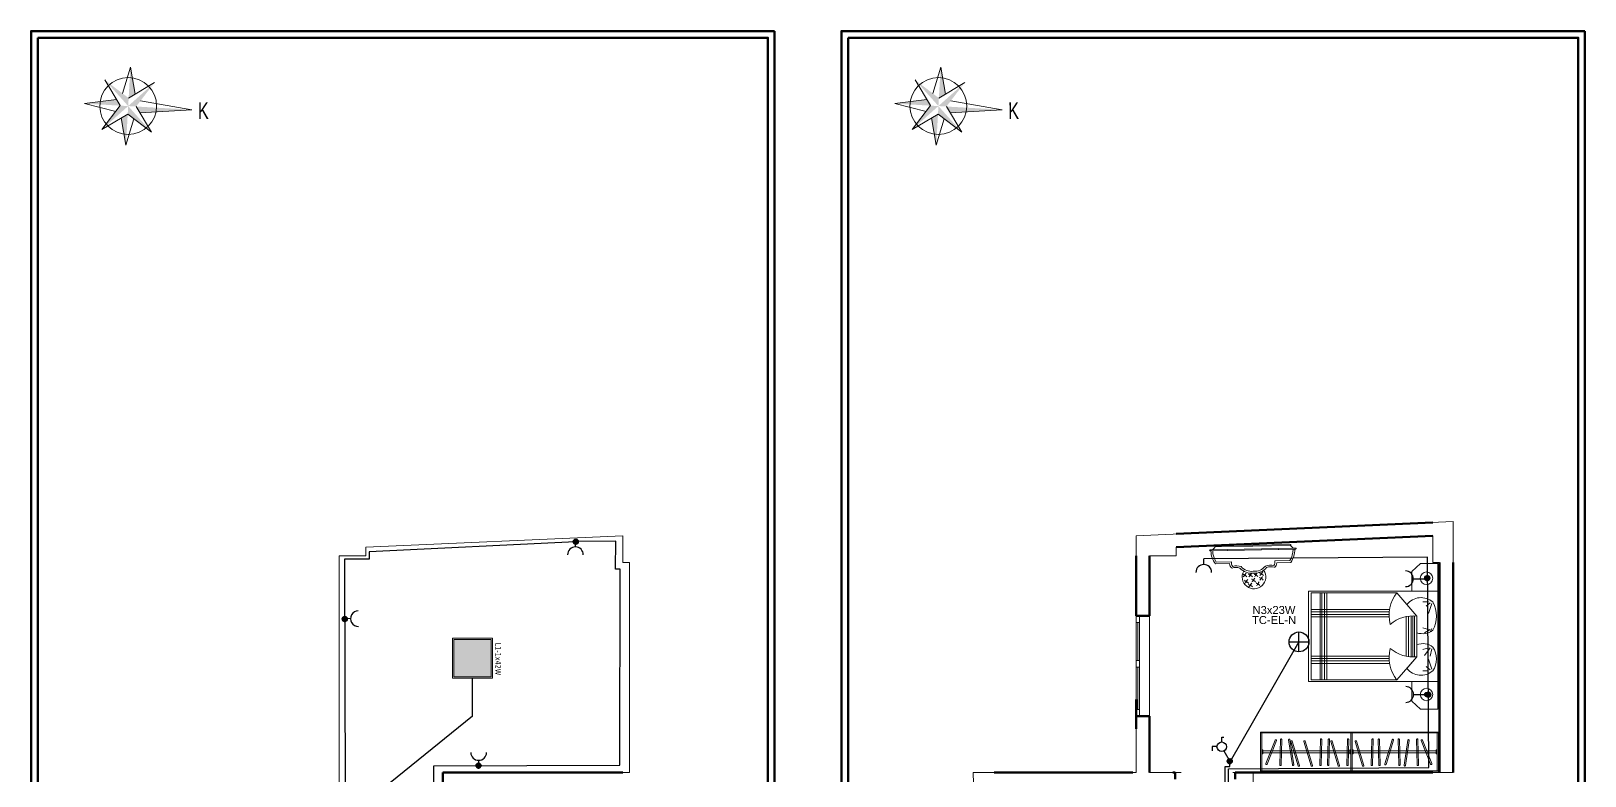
# Model space of a CAD drawing. Header units: millimetres. Extents: x -1335 to 33749, y 2338 to 5277.
# Drawn here: x 11696 to 14025, y 4159 to 5277 of the extents above; entities that cross this region are included whole.
import ezdxf
from ezdxf.enums import TextEntityAlignment as Align

# ---------------------------------------------------------------- set-up
doc = ezdxf.new("R2010")
doc.units = ezdxf.units.MM
for name, color, linetype, lineweight in [('ANTET', 7, 'Continuous', 18), ('DUVAR', 7, 'Continuous', 53), ('Linye-23', 220, 'Continuous', 25), ('MAHAL', 151, 'Continuous', 0), ('PENCERE', 1, 'Continuous', 20), ('SEMBOL', 51, 'Continuous', 0), ('tefrişler', 134, 'Continuous', 9), ('tefrişş', 254, 'Continuous', 20), ('YALıTıM', 7, 'Continuous', 18), ('YESIL', 74, 'Continuous', 18)]:
    doc.layers.add(name, color=color, linetype=linetype, lineweight=lineweight)
doc.layers.add('ELINYENO', color=1, linetype='Continuous')
doc.layers.add('LAMBA YAZI', color=51, linetype='Continuous')
doc.styles.add('LAMBA', font='arial.ttf', dxfattribs={"height": 12})
doc.styles.add('ROMANS', font='tahoma.ttf')
doc.styles.get("Standard").update_dxf_attribs({"font": 'arial.ttf'})

# ---------------------------------------------------------------- blocks, each defined once
blk = doc.blocks.new('ASJ')
at = {"layer": 'tefrişler'}
for p, q in [((7322.1, 5737.5), (7335.3, 5749.7)), ((7322.1, 5708.2), (7322.1, 5737.5)), ((7335.3, 5749.7), (7361.2, 5749.7)), ((7361.2, 5643.7), (7361.2, 5749.7)), ((7361.2, 5708.2), (7167.5, 5708.2)), ((7167.5, 5708.2), (7167.5, 5643.7)), ((7171.2, 5705.7), (7299.9, 5705.7)), ((7299.9, 5705.7), (7171.2, 5705.7)), ((7171.2, 5574.9), (7171.2, 5705.7)), ((7171.2, 5705.7), (7171.2, 5644)), ((7185, 5705.7), (7185, 5644)), ((7187.5, 5705.7), (7187.5, 5644)), ((7191.2, 5705.7), (7191.2, 5644)), ((7195, 5705.7), (7195, 5644)), ((7329.9, 5670.8), (7299.9, 5705.7)), ((7329.9, 5670.8), (7314.8, 5688.4)), ((7347.4, 5692), (7338.7, 5692)), ((7349.9, 5690.7), (7343.7, 5685.7)), ((7352.4, 5689.5), (7347.4, 5674.5)), ((7288.9, 5680.8), (7171.2, 5680.8)), ((7288.4, 5677), (7171.2, 5677)), ((7288.2, 5673.3), (7171.2, 5673.3)), ((7288.2, 5670.2), (7171.2, 5670.2)), ((7313.7, 5670), (7313.7, 5644)), ((7317.4, 5670.7), (7317.4, 5644)), ((7321.2, 5671), (7321.2, 5644)), ((7323.7, 5671.1), (7323.7, 5644)), ((7326.2, 5671), (7326.2, 5644)), ((7329.9, 5670.8), (7329.9, 5644)), ((7329.9, 5652.6), (7329.9, 5670.8)), ((7349.9, 5657.6), (7341.2, 5668.8)), ((7352.4, 5658.8), (7349.9, 5670.1)), ((7167.5, 5572.4), (7167.5, 5643.7)), ((7171.2, 5574.9), (7171.2, 5644)), ((7185, 5574.9), (7185, 5644)), ((7187.5, 5574.9), (7187.5, 5644)), ((7191.2, 5574.9), (7191.2, 5644)), ((7195, 5574.9), (7195, 5644)), ((7313.7, 5610.6), (7313.7, 5644)), ((7317.4, 5610), (7317.4, 5644)), ((7321.2, 5609.6), (7321.2, 5644)), ((7323.7, 5609.6), (7323.7, 5644)), ((7326.2, 5609.6), (7326.2, 5644)), ((7329.9, 5644), (7329.9, 5609.9)), ((7347.4, 5657.6), (7338.7, 5660.1)), ((7361.2, 5643.7), (7361.2, 5531)), ((7329.9, 5634.8), (7329.9, 5609.9)), ((7347.4, 5629.9), (7338.7, 5627.4)), ((7349.9, 5629.9), (7341.2, 5634.9)), ((7352.4, 5628.6), (7349.9, 5633.6)), ((7288.2, 5611.1), (7171.2, 5611.1)), ((7288.2, 5607.4), (7171.2, 5607.4)), ((7288.4, 5603.6), (7171.2, 5603.6)), ((7288.9, 5599.9), (7171.2, 5599.9)), ((7329.9, 5609.9), (7299.9, 5574.9)), ((7329.9, 5609.9), (7314.8, 5592.3)), ((7349.9, 5589.9), (7343.7, 5594.9)), ((7352.4, 5591.2), (7347.4, 5606.1)), ((7361.2, 5572.4), (7167.5, 5572.4)), ((7299.9, 5574.9), (7171.2, 5574.9)), ((7171.2, 5574.9), (7299.9, 5574.9)), ((7322.1, 5572.4), (7322.1, 5543.2)), ((7347.4, 5588.7), (7338.7, 5588.7)), ((7322.1, 5543.2), (7335.3, 5531)), ((7335.3, 5531), (7361.2, 5531))]:
    blk.add_line(p, q, dxfattribs=at)
for centre, radius in [((7344.2, 5727.5), 9.4), ((7344.2, 5727.5), 3.05), ((7344.2, 5553.1), 9.4), ((7344.2, 5553.1), 3.05)]:
    blk.add_circle(centre, radius, dxfattribs=at)
for centre, radius, start, end in [((7342.4, 5672), 54.2, 141.5224, 194.6848), ((7336, 5671.3), 27.2, 49.5781, 141.0673), ((7327.8, 5674.2), 31.4, 325.4341, 34.5659), ((7324.1, 5619.2), 51.9, 83.5301, 131.1562), ((7338.3, 5676.7), 25.5, 250.8425, 307.0909), ((7342.4, 5608.6), 54.2, 165.3152, 218.4776), ((7324.1, 5661.4), 51.9, 228.8438, 276.4699), ((7338.3, 5610.8), 25.5, 52.9091, 109.1575), ((7315.9, 5609.9), 43.4, 330.7029, 29.2971), ((7336, 5609.4), 27.2, 218.9327, 310.4219)]:
    blk.add_arc(centre, radius, start, end, dxfattribs=at)
blk = doc.blocks.new('aSDŞFJL')
at = {"layer": 'tefrişler'}
for p, q in [((66451.5, -97286.4), (66365.9, -97286.4)), ((66451.5, -97287.3), (66366, -97287.3)), ((66366.7, -97286.3), (66450.7, -97286.3)), ((66371.1, -97273.2), (66385.2, -97273.2)), ((66371.9, -97275.1), (66387.1, -97275.1)), ((66445.5, -97275.1), (66430.3, -97275.1)), ((66446.4, -97273.2), (66432.2, -97273.2)), ((66446.3, -97290.2), (66371.1, -97290.2)), ((66446.3, -97291.2), (66371.1, -97291.2))]:
    blk.add_line(p, q, dxfattribs=at)
for centre in [(66400.9, -97257.8), (66404.4, -97252.3), (66408.7, -97256.2), (66411.9, -97251.2), (66415.9, -97255), (66400.6, -97262.4), (66406.2, -97261.4), (66411.7, -97261.3), (66417.2, -97261.4)]:
    blk.add_circle(centre, 0.588, dxfattribs=at)
for centre, radius, start, end in [((66408.2, -97259.3), 11.8, 328.9395, 213.9516), ((66401.3, -97254.8), 2.67, 208.173, 252.3833), ((66403.7, -97258.6), 2.7, 114.4188, 151.3514), ((66404.8, -97249.4), 2.67, 208.173, 252.3833), ((66400.5, -97250.9), 4.22, 306.6412, 331.2281), ((66407.1, -97253.2), 2.7, 114.4188, 151.3514), ((66404.7, -97254), 1.52, 12.1914, 80.2895), ((66409.1, -97253.2), 2.67, 208.173, 252.3833), ((66404.8, -97254.7), 4.22, 306.6412, 331.2281), ((66411.4, -97257), 2.7, 114.4188, 151.3514), ((66409, -97257.8), 1.52, 12.1914, 80.2895), ((66412.3, -97248.2), 2.67, 208.173, 252.3833), ((66408.1, -97249.7), 4.22, 306.6412, 331.2281), ((66414.7, -97252.1), 2.7, 114.4188, 151.3514), ((66412.3, -97252.8), 1.52, 12.1914, 80.2895), ((66416.3, -97252), 2.67, 208.173, 252.3833), ((66412, -97253.5), 4.22, 306.6412, 331.2281), ((66418.6, -97255.8), 2.7, 114.4188, 151.3514), ((66416.2, -97256.6), 1.52, 12.1914, 80.2895), ((66390.5, -97272.9), 5.33, 123.8864, 182.793), ((66392.2, -97273.8), 5.27, 140.3542, 194.3906), ((66391.5, -97257.7), 11.6, 250.0788, 289.9212), ((66391.8, -97257.8), 13.1, 253.937, 291.0832), ((66407.2, -97278.7), 15.6, 84.5098, 139.3308), ((66407.3, -97279), 14, 83.8812, 140.3812), ((66401.1, -97259.4), 2.67, 208.173, 252.3833), ((66396.8, -97261), 4.22, 306.6412, 331.2281), ((66397, -97256.3), 4.22, 306.6412, 331.2281), ((66403.4, -97263.3), 2.7, 114.4188, 151.3514), ((66401, -97264.1), 1.52, 12.1914, 80.2895), ((66401.2, -97259.4), 1.52, 12.1914, 80.2895), ((66406.6, -97258.4), 2.67, 208.173, 252.3833), ((66402.3, -97259.9), 4.22, 306.6412, 331.2281), ((66408.9, -97262.2), 2.7, 114.4188, 151.3514), ((66406.5, -97263), 1.52, 12.1914, 80.2895), ((66410.1, -97279), 14, 39.6188, 96.1188), ((66410.2, -97278.7), 15.6, 40.6692, 95.4902), ((66412.1, -97258.3), 2.67, 208.173, 252.3833), ((66407.9, -97259.9), 4.22, 306.6412, 331.2281), ((66414.5, -97262.2), 2.7, 114.4188, 151.3514), ((66412, -97262.9), 1.52, 12.1914, 80.2895), ((66417.6, -97258.4), 2.67, 208.173, 252.3833), ((66413.4, -97259.9), 4.22, 306.6412, 331.2281), ((66420, -97262.2), 2.7, 114.4188, 151.3514), ((66417.5, -97263), 1.52, 12.1914, 80.2895), ((66425.6, -97257.8), 13.1, 248.9168, 286.063), ((66426, -97257.7), 11.6, 250.0788, 289.9212), ((66425.2, -97273.8), 5.27, 345.6094, 39.6458), ((66426.9, -97272.9), 5.33, 357.207, 56.1136), ((66365.9, -97286.9), 0.478, 90.7177, 274.7796), ((66366.1, -97293.2), 5.91, 30.9883, 90.9448), ((66388.6, -97286.3), 21.8, 143.204, 180.0676), ((66389.3, -97286.3), 20.7, 147.1989, 180.0504), ((66428.2, -97286.3), 20.7, 359.9496, 32.8011), ((66451.4, -97293.2), 5.91, 89.0552, 149.0117), ((66428.9, -97286.3), 21.8, 359.9324, 36.796), ((66451.5, -97286.9), 0.478, 265.2204, 89.2823), ((66371.1, -97290.7), 0.478, 90.7177, 274.7796), ((66446.3, -97290.7), 0.478, 265.2204, 89.2823)]:
    blk.add_arc(centre, radius, start, end, dxfattribs=at)
blk = doc.blocks.new('asdfkn')
at = {"layer": 'tefrişler'}
for p, q in [((83174.3, -89718.7), (83174.3, -89719.7)), ((83439.1, -89719.7), (83174.3, -89719.7)), ((83175.3, -89719.7), (83175.3, -89776.7)), ((83308.7, -89719.7), (83308.7, -89776.7)), ((83308.7, -89719.7), (83308.7, -89776.7)), ((83310.7, -89719.7), (83310.7, -89776.7)), ((83310.7, -89719.7), (83310.7, -89776.7)), ((83438.1, -89776.7), (83438.1, -89719.7)), ((83439.1, -89719.7), (83439.1, -89718.7)), ((83176.8, -89745.2), (83175.3, -89745.2)), ((83176.8, -89745.2), (83176.8, -89751.2)), ((83307.2, -89746.7), (83176.8, -89746.7)), ((83307.2, -89745.2), (83307.2, -89751.2)), ((83307.2, -89745.2), (83308.7, -89745.2)), ((83312.2, -89745.2), (83310.7, -89745.2)), ((83312.2, -89745.2), (83312.2, -89751.2)), ((83436.6, -89746.7), (83312.2, -89746.7)), ((83436.6, -89745.2), (83436.6, -89751.2)), ((83436.6, -89745.2), (83438.1, -89745.2)), ((83176.8, -89751.2), (83175.3, -89751.2)), ((83307.2, -89749.7), (83176.8, -89749.7)), ((83307.2, -89751.2), (83308.7, -89751.2)), ((83312.2, -89751.2), (83310.7, -89751.2)), ((83436.6, -89749.7), (83312.2, -89749.7)), ((83436.6, -89751.2), (83438.1, -89751.2)), ((83173.3, -89776.7), (83440.1, -89776.7)), ((83223.5, -89776.7), (83223.5, -89778.7)), ((83309.7, -89776.7), (83309.7, -89778.7)), ((83309.7, -89776.7), (83309.7, -89778.7)), ((83401.9, -89776.7), (83401.9, -89778.7))]:
    blk.add_line(p, q, dxfattribs=at)
blk.add_lwpolyline([(83173.3, -89778.7), (83440.1, -89778.7), (83440.1, -89718.7), (83173.3, -89718.7)], close=True, dxfattribs=at)
for points in [[(83181.3, -89765.9, 0.414214), (83181.9, -89767.2, 0.414214), (83183.2, -89766.6), (83197.1, -89731.3, 0.414214), (83196.5, -89730, 0.414214), (83195.2, -89730.5)], [(83202.3, -89767.8, 0.414214), (83203.2, -89768.8, 0.414214), (83204.3, -89767.8), (83205.2, -89729.8, 0.414214), (83204.2, -89728.8, 0.414214), (83203.2, -89729.8)], [(83221, -89767.8, 0.414214), (83222.1, -89768.6, 0.414214), (83223, -89767.5), (83217.4, -89729.9, 0.414214), (83216.2, -89729.1, 0.414214), (83215.4, -89730.2)], [(83229.9, -89769.1, 0.414214), (83231.2, -89769.8, 0.414214), (83231.8, -89768.5), (83220.7, -89732.2, 0.414214), (83219.4, -89731.5, 0.414214), (83218.8, -89732.8)], [(83249.3, -89769.1, 0.414214), (83250.6, -89769.8, 0.414214), (83251.2, -89768.5), (83240.1, -89732.2, 0.414214), (83238.8, -89731.5, 0.414214), (83238.2, -89732.8)], [(83262.2, -89767.8, 0.414214), (83263.2, -89768.8, 0.414214), (83264.2, -89767.8), (83265.1, -89729.8, 0.414214), (83264.1, -89728.8, 0.414214), (83263.1, -89729.8)], [(83273.9, -89767.8, 0.414214), (83274.8, -89768.8, 0.414214), (83275.9, -89767.8), (83276.8, -89729.8, 0.414214), (83275.8, -89728.8, 0.414214), (83274.8, -89729.8)], [(83289.8, -89769.1, 0.414214), (83291, -89769.8, 0.414214), (83291.7, -89768.5), (83280.6, -89732.2, 0.414214), (83279.3, -89731.5, 0.414214), (83278.6, -89732.8)], [(83302.7, -89767.8, 0.414214), (83303.7, -89768.8, 0.414214), (83304.7, -89767.8), (83305.6, -89729.8, 0.414214), (83304.6, -89728.8, 0.414214), (83303.6, -89729.8)], [(83326.3, -89769.1, 0.414214), (83327.6, -89769.8, 0.414214), (83328.3, -89768.5), (83317.1, -89732.2, 0.414214), (83315.9, -89731.5, 0.414214), (83315.2, -89732.8)], [(83339.3, -89767.8, 0.414214), (83340.2, -89768.8, 0.414214), (83341.3, -89767.8), (83342.2, -89729.8, 0.414214), (83341.2, -89728.8, 0.414214), (83340.2, -89729.8)], [(83352.5, -89767.8, -0.414214), (83351.5, -89768.8, -0.414214), (83350.5, -89767.8), (83349.6, -89729.8, -0.414214), (83350.6, -89728.8, -0.414214), (83351.6, -89729.8)], [(83361.4, -89767, -0.414214), (83360.2, -89767.7, -0.414214), (83359.5, -89766.4), (83370.6, -89730.1, -0.414214), (83371.9, -89729.4, -0.414214), (83372.5, -89730.7)], [(83382.4, -89767.8, -0.414214), (83381.5, -89768.8, -0.414214), (83380.4, -89767.8), (83379.5, -89729.8, -0.414214), (83380.5, -89728.8, -0.414214), (83381.5, -89729.8)], [(83390.5, -89768.7, -0.414214), (83389.3, -89769.5, -0.414214), (83388.5, -89768.4), (83394.1, -89730.8, -0.414214), (83395.2, -89729.9, -0.414214), (83396.1, -89731.1)], [(83410.1, -89767.8, -0.414214), (83409.1, -89768.8, -0.414214), (83408.1, -89767.8), (83407.2, -89729.8, -0.414214), (83408.2, -89728.8, -0.414214), (83409.2, -89729.8)], [(83430.1, -89765.9, -0.414214), (83429.5, -89767.2, -0.414214), (83428.2, -89766.6), (83414.3, -89731.3, -0.414214), (83414.8, -89730, -0.414214), (83416.1, -89730.5)]]:
    blk.add_lwpolyline(points, format="xyb", close=True, dxfattribs=at)

msp = doc.modelspace()

# ---------------------------------------------------------------- hatches: boundary and pattern name
at = {"layer": 'MAHAL'}
h = msp.add_hatch(color=256, dxfattribs=at)
h.dxf.hatch_style = 1
h.set_gradient(color1=(0, 0, 255), color2=(255, 255, 0), tint=1, name='INVSPHERICAL')
h.paths.add_polyline_path([(12385.8, 4363.9), (12329.8, 4363.9), (12329.8, 4307.9), (12385.8, 4307.9)])

# ---------------------------------------------------------------- linework, layer by layer
for p, q in [((12508.8, 4511.1), (12516.4, 4511.1)), ((12508.8, 4510.8), (12516.4, 4510.8)), ((12508.8, 4510.6), (12516.4, 4510.6)), ((12508.8, 4510.4), (12516.4, 4510.4)), ((12508.9, 4511.8), (12516.3, 4511.8)), ((12508.9, 4511.5), (12516.3, 4511.5)), ((12508.9, 4511.3), (12516.4, 4511.3)), ((12508.9, 4510.1), (12516.3, 4510.1)), ((12508.9, 4509.9), (12516.3, 4509.9)), ((12509, 4512), (12516.2, 4512)), ((12509, 4509.6), (12516.2, 4509.6)), ((12509.1, 4512.2), (12516.1, 4512.2)), ((12509.1, 4509.4), (12516.1, 4509.4)), ((12509.2, 4512.5), (12516, 4512.5)), ((12509.2, 4509.2), (12516, 4509.2)), ((12509.3, 4508.9), (12515.9, 4508.9)), ((12509.4, 4512.7), (12515.9, 4512.7)), ((12509.4, 4508.7), (12515.8, 4508.7)), ((12509.5, 4513), (12515.7, 4513)), ((12509.6, 4508.5), (12515.6, 4508.5)), ((12509.7, 4513.2), (12515.5, 4513.2)), ((12509.8, 4508.2), (12515.4, 4508.2)), ((12509.9, 4513.4), (12515.3, 4513.4)), ((12510, 4508), (12515.2, 4508)), ((12510.2, 4513.7), (12515, 4513.7)), ((12510.3, 4507.8), (12514.9, 4507.8)), ((12510.5, 4513.9), (12514.7, 4513.9)), ((12510.7, 4507.5), (12514.5, 4507.5)), ((12510.9, 4514.1), (12514.3, 4514.1)), ((12511.2, 4507.3), (12514.1, 4507.3)), ((12511.4, 4514.4), (12513.8, 4514.4)), ((12512, 4507), (12513.2, 4507)), ((13785.3, 4456.7), (13792.8, 4456.7)), ((13785.3, 4456.5), (13792.9, 4456.5)), ((13785.3, 4456.3), (13792.9, 4456.3)), ((13785.3, 4456), (13792.9, 4456)), ((13785.3, 4455.8), (13792.8, 4455.8)), ((13785.3, 4455.6), (13792.8, 4455.6)), ((13785.4, 4457.2), (13792.7, 4457.2)), ((13785.4, 4457), (13792.8, 4457)), ((13785.4, 4455.3), (13792.8, 4455.3)), ((13785.5, 4457.5), (13792.7, 4457.5)), ((13785.5, 4455.1), (13792.7, 4455.1)), ((13785.5, 4454.8), (13792.6, 4454.8)), ((13785.6, 4457.7), (13792.6, 4457.7)), ((13785.6, 4454.6), (13792.5, 4454.6)), ((13785.7, 4457.9), (13792.5, 4457.9)), ((13785.8, 4458.2), (13792.3, 4458.2)), ((13785.8, 4454.4), (13792.4, 4454.4)), ((13785.9, 4454.1), (13792.2, 4454.1)), ((13786, 4458.4), (13792.2, 4458.4)), ((13786.1, 4453.9), (13792.1, 4453.9)), ((13786.2, 4458.6), (13792, 4458.6)), ((13786.3, 4453.7), (13791.9, 4453.7)), ((13786.4, 4458.9), (13791.8, 4458.9)), ((13786.5, 4453.4), (13791.6, 4453.4)), ((13786.6, 4459.1), (13791.5, 4459.1)), ((13786.8, 4453.2), (13791.4, 4453.2)), ((13786.9, 4459.3), (13791.2, 4459.3)), ((13787.2, 4453), (13791, 4453)), ((13787.3, 4459.6), (13790.8, 4459.6)), ((13787.6, 4452.7), (13790.5, 4452.7)), ((13787.9, 4459.8), (13790.2, 4459.8)), ((13788.4, 4452.5), (13789.7, 4452.5)), ((12162.4, 4395.1), (12170, 4395.1)), ((12162.4, 4394.9), (12170, 4394.9)), ((12162.4, 4394.7), (12170, 4394.7)), ((12162.4, 4394.4), (12170, 4394.4)), ((12162.5, 4395.6), (12169.9, 4395.6)), ((12162.5, 4395.4), (12170, 4395.4)), ((12162.5, 4394.2), (12169.9, 4394.2)), ((12162.5, 4393.9), (12169.9, 4393.9)), ((12162.6, 4396.1), (12169.8, 4396.1)), ((12162.6, 4395.8), (12169.9, 4395.8)), ((12162.6, 4393.7), (12169.8, 4393.7)), ((12162.7, 4396.3), (12169.7, 4396.3)), ((12162.7, 4393.5), (12169.7, 4393.5)), ((12162.8, 4396.6), (12169.6, 4396.6)), ((12162.8, 4393.2), (12169.6, 4393.2)), ((12162.9, 4393), (12169.5, 4393)), ((12163, 4396.8), (12169.5, 4396.8)), ((12163, 4392.8), (12169.4, 4392.8)), ((12163.1, 4397), (12169.3, 4397)), ((12163.2, 4392.5), (12169.2, 4392.5)), ((12163.3, 4397.3), (12169.1, 4397.3)), ((12163.4, 4392.3), (12169, 4392.3)), ((12163.5, 4397.5), (12168.9, 4397.5)), ((12163.6, 4392.1), (12168.8, 4392.1)), ((12163.8, 4397.7), (12168.7, 4397.7)), ((12163.9, 4391.8), (12168.5, 4391.8)), ((12164.1, 4398), (12168.3, 4398)), ((12164.3, 4391.6), (12168.1, 4391.6)), ((12164.5, 4398.2), (12167.9, 4398.2)), ((12164.8, 4391.3), (12167.7, 4391.3)), ((12165, 4398.4), (12167.4, 4398.4)), ((12165.6, 4391.1), (12166.8, 4391.1)), ((13786.8, 4282.1), (13794.3, 4282.1)), ((13786.8, 4281.9), (13794.3, 4281.9)), ((13786.8, 4281.6), (13794.3, 4281.6)), ((13786.8, 4281.4), (13794.3, 4281.4)), ((13786.8, 4281.1), (13794.3, 4281.1)), ((13786.8, 4280.9), (13794.3, 4280.9)), ((13786.8, 4280.7), (13794.3, 4280.7)), ((13786.9, 4282.3), (13794.2, 4282.3)), ((13786.9, 4280.4), (13794.2, 4280.4)), ((13786.9, 4280.2), (13794.2, 4280.2)), ((13787, 4282.6), (13794.1, 4282.6)), ((13787, 4280), (13794.1, 4280)), ((13787.1, 4282.8), (13794, 4282.8)), ((13787.1, 4279.7), (13794, 4279.7)), ((13787.2, 4283), (13793.9, 4283)), ((13787.2, 4279.5), (13793.9, 4279.5)), ((13787.3, 4283.3), (13793.8, 4283.3)), ((13787.4, 4279.3), (13793.7, 4279.3)), ((13787.5, 4283.5), (13793.7, 4283.5)), ((13787.6, 4283.7), (13793.5, 4283.7)), ((13787.6, 4279), (13793.6, 4279)), ((13787.8, 4278.8), (13793.4, 4278.8)), ((13787.9, 4284), (13793.3, 4284)), ((13788, 4278.5), (13793.1, 4278.5)), ((13788.1, 4284.2), (13793, 4284.2)), ((13788.3, 4278.3), (13792.8, 4278.3)), ((13788.4, 4284.5), (13792.7, 4284.5)), ((13788.6, 4278.1), (13792.5, 4278.1)), ((13788.8, 4284.7), (13792.3, 4284.7)), ((13789.1, 4277.8), (13792, 4277.8)), ((13789.4, 4284.9), (13791.7, 4284.9)), ((13789.9, 4277.6), (13791.2, 4277.6)), ((13481, 4210.3), (13481.1, 4217.4)), ((13481.1, 4217.4), (13484, 4217.4)), ((13473.8, 4203.3), (13466.7, 4203.5)), ((13466.7, 4203.5), (13466.7, 4196.8)), ((12363, 4175.7), (12370.5, 4175.7)), ((12363, 4175.5), (12370.5, 4175.5)), ((12363, 4175.3), (12370.5, 4175.3)), ((12363, 4175), (12370.5, 4175)), ((12363, 4174.8), (12370.5, 4174.8)), ((12363, 4174.5), (12370.5, 4174.5)), ((12363, 4174.3), (12370.5, 4174.3)), ((12363.1, 4176), (12370.4, 4176)), ((12363.1, 4174.1), (12370.4, 4174.1)), ((12363.1, 4173.8), (12370.4, 4173.8)), ((12363.2, 4176.2), (12370.3, 4176.2)), ((12363.2, 4173.6), (12370.3, 4173.6)), ((12363.3, 4176.4), (12370.2, 4176.4)), ((12363.3, 4173.4), (12370.2, 4173.4)), ((12363.4, 4176.7), (12370.1, 4176.7)), ((12363.4, 4173.1), (12370.1, 4173.1)), ((12363.5, 4176.9), (12370, 4176.9)), ((12363.6, 4172.9), (12369.9, 4172.9)), ((12363.7, 4177.1), (12369.8, 4177.1)), ((12363.8, 4177.4), (12369.7, 4177.4)), ((12363.8, 4172.7), (12369.8, 4172.7)), ((12364, 4172.4), (12369.6, 4172.4)), ((12364.1, 4177.6), (12369.5, 4177.6)), ((12364.2, 4172.2), (12369.3, 4172.2)), ((12364.3, 4177.9), (12369.2, 4177.9)), ((12364.5, 4171.9), (12369, 4171.9)), ((12364.6, 4178.1), (12368.9, 4178.1)), ((12364.8, 4171.7), (12368.7, 4171.7)), ((12365, 4178.3), (12368.5, 4178.3)), ((12365.3, 4171.5), (12368.2, 4171.5)), ((12365.6, 4178.6), (12367.9, 4178.6)), ((12366.1, 4171.2), (12367.4, 4171.2)), ((13489.2, 4182.4), (13496.7, 4182.4)), ((13489.2, 4182.2), (13496.7, 4182.2)), ((13489.2, 4181.9), (13496.7, 4181.9)), ((13489.2, 4181.7), (13496.7, 4181.7)), ((13489.2, 4181.4), (13496.7, 4181.4)), ((13489.2, 4181.2), (13496.7, 4181.2)), ((13489.2, 4181), (13496.7, 4181)), ((13489.3, 4182.6), (13496.6, 4182.6)), ((13489.3, 4180.7), (13496.6, 4180.7)), ((13489.3, 4180.5), (13496.6, 4180.5)), ((13489.4, 4182.9), (13496.5, 4182.9)), ((13489.4, 4180.3), (13496.5, 4180.3)), ((13489.5, 4183.1), (13496.4, 4183.1)), ((13489.5, 4180), (13496.4, 4180)), ((13489.6, 4183.3), (13496.3, 4183.3)), ((13489.6, 4179.8), (13496.3, 4179.8)), ((13489.7, 4183.6), (13496.2, 4183.6)), ((13489.8, 4179.5), (13496.1, 4179.5)), ((13489.9, 4183.8), (13496, 4183.8)), ((13489.9, 4179.3), (13495.9, 4179.3)), ((13490, 4184), (13495.9, 4184)), ((13490.1, 4179.1), (13495.7, 4179.1)), ((13490.2, 4184.3), (13495.6, 4184.3)), ((13490.4, 4178.8), (13495.5, 4178.8)), ((13490.5, 4184.5), (13495.4, 4184.5)), ((13490.7, 4178.6), (13495.2, 4178.6)), ((13490.8, 4184.8), (13495.1, 4184.8)), ((13491, 4178.4), (13494.9, 4178.4)), ((13491.2, 4185), (13494.7, 4185)), ((13491.5, 4178.1), (13494.4, 4178.1)), ((13491.8, 4185.2), (13494.1, 4185.2)), ((13492.3, 4177.9), (13493.6, 4177.9))]:
    msp.add_line(p, q)
at = {"color": 1, "ltscale": 10}
for p, q in [((12512.1, 4502.8), (12512.1, 4511.2)), ((13454, 4476.5), (13454, 4485.1)), ((13768.1, 4455.1), (13776.5, 4455.1)), ((12174.9, 4395.3), (12166.3, 4395.1)), ((13768.5, 4281.5), (13776.9, 4281.5)), ((12367, 4182.7), (12367, 4174.3))]:
    msp.add_line(p, q, dxfattribs=at)
at = {"color": 2}
for p, q in [((13581.8, 4360.4), (13611.6, 4360.4)), ((13596.7, 4345.5), (13596.7, 4375.4))]:
    msp.add_line(p, q, dxfattribs=at)
for centre, radius in [((12512.6, 4510.8), 3.79), ((13789.1, 4456.2), 3.79), ((12166.2, 4394.8), 3.79), ((13790.6, 4281.3), 3.79), ((13480.9, 4203.2), 7.1), ((12366.8, 4175), 3.79), ((13492.9, 4181.6), 3.79)]:
    msp.add_circle(centre, radius)
msp.add_circle((13596.7, 4360.4), 14.9, dxfattribs=at)
at = {"linetype": 'ByBlock'}
for centre, start, end in [((12512.1, 4491), 0, 180), ((13454, 4464.7), 0, 180), ((13756.3, 4455.1), 270, 90), ((12186.7, 4395.4), 90.9105, 270.9105), ((13756.7, 4281.5), 270, 90), ((12367, 4194.6), 180, 0)]:
    msp.add_arc(centre, 11.8, start, end, dxfattribs=at)
at = {"layer": 'ANTET', "color": 71}
for p, q in [((11844.9, 5222.6), (11833.2, 5183)), ((13059.6, 5222.6), (13047.8, 5183)), ((11806.4, 5203.4), (11829.6, 5164.7)), ((11881, 5199.2), (11842.3, 5176)), ((13021.1, 5203.4), (13044.3, 5164.7)), ((13095.6, 5199.2), (13056.9, 5176)), ((11937, 5158.6), (11860.2, 5172.1)), ((13151.7, 5158.6), (13074.9, 5172.1)), ((11776.1, 5167.8), (11823, 5156)), ((11829.6, 5164.7), (11802.2, 5128.9)), ((11802.2, 5128.9), (11840.9, 5152.1)), ((11876.7, 5124.7), (11853.5, 5163.4)), ((12990.7, 5167.8), (13037.6, 5156)), ((13044.3, 5164.7), (13016.9, 5128.9)), ((13016.9, 5128.9), (13055.6, 5152.1)), ((13091.4, 5124.7), (13068.2, 5163.4)), ((11838.3, 5105.5), (11850, 5145.1)), ((13052.9, 5105.5), (13064.6, 5145.1))]:
    msp.add_line(p, q, dxfattribs=at)
at = {"layer": 'ANTET', "color": 30}
for p, q in [((11844.9, 5222.6), (11852.1, 5181.9)), ((13059.6, 5222.6), (13066.7, 5181.9)), ((11776.1, 5167.8), (11824, 5174.1)), ((12990.7, 5167.8), (13038.7, 5174.1)), ((11876.7, 5124.7), (11840.9, 5152.1)), ((11937, 5158.6), (11859.2, 5154)), ((13091.4, 5124.7), (13055.6, 5152.1)), ((13151.7, 5158.6), (13073.8, 5154)), ((11838.3, 5105.5), (11831.1, 5146.2)), ((13052.9, 5105.5), (13045.8, 5146.2))]:
    msp.add_line(p, q, dxfattribs=at)
at = {"layer": 'ANTET', "color": 71}
for centre in [(11841.6, 5164.1), (13056.2, 5164.1)]:
    msp.add_circle(centre, 42.6, dxfattribs=at)
at = {"layer": 'ANTET', "color": 30}
for points in [[(11842.3, 5176), (11852.1, 5181.9), (11844.9, 5222.6)], [(13056.9, 5176), (13066.7, 5181.9), (13059.6, 5222.6)], [(11841.6, 5164.1), (11842.3, 5176), (11806.4, 5203.4)], [(11841.6, 5164.1), (11853.5, 5163.4), (11881, 5199.2)], [(13056.2, 5164.1), (13056.9, 5176), (13021.1, 5203.4)], [(13056.2, 5164.1), (13068.2, 5163.4), (13095.6, 5199.2)], [(11829.6, 5164.7), (11824, 5174.1), (11776.1, 5167.8)], [(13044.3, 5164.7), (13038.7, 5174.1), (12990.7, 5167.8)], [(11802.2, 5128.9), (11829.6, 5164.7), (11802.2, 5128.9), (11841.6, 5164.1)], [(11840.9, 5152.1), (11831.1, 5146.2), (11838.3, 5105.5)], [(11841.6, 5164.1), (11840.9, 5152.1), (11876.7, 5124.7)], [(11853.5, 5163.4), (11859.2, 5154), (11937, 5158.6)], [(13016.9, 5128.9), (13044.3, 5164.7), (13016.9, 5128.9), (13056.2, 5164.1)], [(13055.6, 5152.1), (13045.8, 5146.2), (13052.9, 5105.5)], [(13056.2, 5164.1), (13055.6, 5152.1), (13091.4, 5124.7)], [(13068.2, 5163.4), (13073.8, 5154), (13151.7, 5158.6)]]:
    msp.add_solid(points, dxfattribs=at)
at = {"layer": 'DUVAR'}
for p, q in [((13797.6, 4539.6), (13412.5, 4522.4)), ((13797.6, 4519.6), (13412.5, 4502.4)), ((13827.6, 4541), (13827.6, 4541)), ((13352.5, 4489.7), (13352.5, 4399.3)), ((13372.5, 4489.7), (13372.5, 4399.3)), ((13807.6, 4164.4), (13807.6, 4479.6)), ((13827.6, 4164.4), (13827.6, 4479.6)), ((13372.5, 4399.3), (13352.5, 4399.3)), ((13372.5, 4399.3), (13352.5, 4399.3)), ((13372.5, 4399.3), (13352.5, 4399.3)), ((13372.5, 4399.3), (13352.5, 4399.3)), ((13372.5, 4399.3), (13352.5, 4399.3)), ((13372.5, 4399.3), (13352.5, 4399.3)), ((13372.5, 4399.3), (13352.5, 4399.3)), ((13352.5, 4230.2), (13352.5, 4274.1)), ((13352.5, 4249), (13352.5, 4235.2)), ((13372.5, 4249), (13352.5, 4249)), ((13372.5, 4249), (13352.5, 4249)), ((13372.5, 4249), (13352.5, 4249)), ((13372.5, 4249), (13352.5, 4249)), ((13372.5, 4249), (13352.5, 4249)), ((13372.5, 4249), (13352.5, 4249)), ((13372.5, 4249), (13352.5, 4249)), ((13372.5, 4249), (13372.5, 4164.4)), ((12313.1, 4164.4), (12583, 4164.4)), ((13139.9, 4164.4), (13347.5, 4164.4)), ((13407.5, 4164.4), (13410.9, 4164.4)), ((13410.9, 4164.4), (13410.9, 4154.4)), ((13500.9, 4154.4), (13500.9, 4164.4)), ((13500.9, 4164.4), (13527.8, 4164.4)), ((13527.8, 4164.4), (13797.6, 4164.4))]:
    msp.add_line(p, q, dxfattribs=at)
at = {"layer": 'DUVAR', "color": 0}
for p, q in [((13372.5, 4399.3), (13352.5, 4399.3)), ((13372.5, 4249), (13352.5, 4249)), ((13372.5, 4249), (13352.5, 4249)), ((12313.1, 3939.9), (12313.1, 4164.4)), ((12333.1, 4164.4), (12583, 4164.4)), ((12583, 4164.4), (12333.1, 4164.4)), ((13547.8, 4164.4), (13797.6, 4164.4)), ((13797.6, 4164.4), (13547.8, 4164.4))]:
    msp.add_line(p, q, dxfattribs=at)
at = {"layer": 'DUVAR'}
for points in [[(12810.7, 5276.6), (11696, 5276.6), (11696, 2376.9), (12810.7, 2376.9)], [(14025.4, 5276.6), (12910.7, 5276.6), (12910.7, 2376.9), (14025.4, 2376.9)]]:
    msp.add_lwpolyline(points, close=True, dxfattribs=at)
for points in [[(11706, 5266.6), (11706, 2386.9), (12800.7, 2386.9), (12800.7, 5266.6), (11706, 5266.6)], [(12920.7, 5266.6), (12920.7, 2386.9), (14015.4, 2386.9), (14015.4, 5266.6), (12920.7, 5266.6)], [(13827.6, 4479.6), (13827.6, 4164.4)]]:
    msp.add_lwpolyline(points, dxfattribs=at)
at = {"layer": 'Linye-23'}
for p, q in [((12512, 4510.4), (12202.9, 4495.6)), ((12572.4, 4511.4), (12512, 4511)), ((12572.1, 4469.7), (12572.4, 4511.4)), ((12203, 4484.3), (12166.1, 4484.6)), ((12166.1, 4484.6), (12166.7, 4137.3)), ((12202.9, 4495.6), (12203, 4484.3)), ((13789.3, 4487.4), (13454, 4485.1)), ((13791.6, 4171.9), (13789.3, 4487.4)), ((12579.3, 4469.7), (12572.1, 4469.7)), ((12578.5, 4175.4), (12579.3, 4469.7)), ((13776.4, 4455), (13789.5, 4455.1)), ((13789.2, 4456.9), (13789.2, 4454.9)), ((13596.6, 4360.5), (13493.4, 4181.2)), ((12357.7, 4248.9), (12357.8, 4305.9)), ((13776.8, 4281.4), (13790.8, 4281.4)), ((13790.7, 4282), (13790.7, 4280)), ((12357.7, 4248.9), (12105.6, 4045.1)), ((13484.1, 4196.9), (13493.5, 4180.6)), ((12299.2, 4016.1), (12299.7, 4174.3)), ((12299.7, 4174.3), (12578.5, 4175.4)), ((13486, 4144.6), (13486, 4173.5)), ((13486, 4173.5), (13493.3, 4173.5)), ((13491, 4148.6), (13491.1, 4169.9)), ((13491.1, 4169.9), (13791.6, 4171.9)), ((13493.3, 4173.5), (13493.5, 4181.7))]:
    msp.add_line(p, q, dxfattribs=at)
at = {"layer": 'PENCERE', "color": 21, "linetype": 'Continuous', "lineweight": 20}
for p, q in [((13352.5, 4249), (13352.5, 4399.3)), ((13372.5, 4399.3), (13352.5, 4399.3)), ((13352.5, 4332.3), (13352.5, 4389.3)), ((13355, 4332.3), (13355, 4389.3)), ((13355, 4369.3), (13355, 4389.3)), ((13357.5, 4332.3), (13357.5, 4389.3)), ((13372.5, 4399.3), (13372.5, 4249)), ((13352.5, 4312.3), (13352.5, 4259)), ((13355, 4322.3), (13355, 4259)), ((13357.5, 4322.3), (13357.5, 4259)), ((13372.5, 4249), (13352.5, 4249))]:
    msp.add_line(p, q, dxfattribs=at)
for points in [[(13357.5, 4399.3), (13357.5, 4389.3), (13352.5, 4389.3), (13352.5, 4399.3)], [(13357.5, 4332.3), (13357.5, 4322.3), (13352.5, 4322.3), (13352.5, 4332.3)], [(13357.5, 4249), (13357.5, 4259), (13352.5, 4259), (13352.5, 4249)]]:
    msp.add_lwpolyline(points, close=True, dxfattribs=at)
at = {"layer": 'SEMBOL'}
for p, q in [((12327.8, 4365.9), (12387.8, 4365.9)), ((12327.8, 4305.9), (12327.8, 4365.9)), ((12329.8, 4363.9), (12385.8, 4363.9)), ((12329.8, 4307.9), (12329.8, 4363.9)), ((12385.8, 4363.9), (12385.8, 4307.9)), ((12387.8, 4365.9), (12387.8, 4305.9)), ((12387.8, 4305.9), (12327.8, 4305.9)), ((12385.8, 4307.9), (12329.8, 4307.9))]:
    msp.add_line(p, q, dxfattribs=at)
at = {"layer": 'tefrişş'}
for p, q in [((12327.8, 4365.9), (12387.8, 4365.9)), ((12387.8, 4305.9), (12327.8, 4305.9))]:
    msp.add_line(p, q, dxfattribs=at)
at = {"layer": 'YALıTıM'}
msp.add_lwpolyline([(12157.8, 4489.7), (12197.8, 4489.7), (12197.8, 4502.4), (12583, 4519.6), (12583, 4479.6), (12593, 4479.6), (12593, 4164.4), (12313.1, 4164.4), (12313.1, 3661.5), (12483.1, 3661.5), (12483.1, 3816.3), (12593, 3816.3), (12593, 3333.7), (12583, 3333.7), (12583, 3293.6), (11950.4, 3318), (11950.4, 3359.1), (11938.6, 3358.7), (11915.3, 4104.4), (11925.3, 4104.4), (11925.3, 4144.4), (12157.8, 4144.4)], close=True, dxfattribs=at)
msp.add_lwpolyline([(13419.9, 4164.4), (13372.5, 4164.4), (13372.5, 4489.7), (13412.5, 4489.7), (13412.5, 4502.4), (13797.6, 4519.6), (13797.6, 4479.6), (13807.6, 4479.6), (13807.6, 4164.4), (13537.8, 4164.4), (13537.8, 4164.4), (13497.7, 4164.4)], dxfattribs=at)
at = {"layer": 'YESIL'}
msp.add_lwpolyline([(13527.8, 3671.5), (13527.8, 3661.5), (13697.8, 3661.5), (13697.8, 3816.3), (13827.6, 3816.3), (13827.6, 3272.5), (13135.1, 3299.1), (13108.1, 4164.4), (13352.5, 4164.4), (13352.5, 4519.7), (13827.6, 4541), (13827.6, 4164.4), (13527.8, 4164.4), (13527.8, 3838.4)], dxfattribs=at)

# ---------------------------------------------------------------- block references
at = {"layer": 'DUVAR', "color": 1, "xscale": 1.49999999999963, "yscale": 1.49999999999963, "zscale": 1.49999999999963, "rotation": 181.1729928535055}
msp.add_blockref('aSDŞFJL', (116107.2, -139361.5), dxfattribs=at)
at = {"layer": 'DUVAR'}
msp.add_blockref('asdfkn', (-69634.2, 93943.7), dxfattribs=at)
at = {"layer": 'tefrişler', "xscale": -1, "rotation": 180.000001624171}
msp.add_blockref('ASJ', (6443.6, 10009), dxfattribs=at)

# ---------------------------------------------------------------- texts
at = {"layer": 'ANTET', "color": 71, "linetype": 'Continuous', "width": 0.7}
for p in [(11946.1, 5144.8), (13160.8, 5144.8)]:
    msp.add_text('K', height=25, rotation=0.1304, dxfattribs=at).set_placement(p)
at = {"layer": 'ELINYENO', "color": 4, "style": 'ROMANS', "width": 0.8}
msp.add_text('L1-1x42W', height=8.4, rotation=270, dxfattribs=at).set_placement((12392, 4334.9), align=Align.CENTER)
at = {"layer": 'LAMBA YAZI', "style": 'LAMBA'}
for s, p in [('N3x23W ', (13561.6, 4402.3)), ('TC-EL-N ', (13561.7, 4387.3))]:
    msp.add_text(s, height=12, rotation=0.3049, dxfattribs=at).set_placement(p, align=Align.CENTER)

doc.saveas('drawing.dxf')
